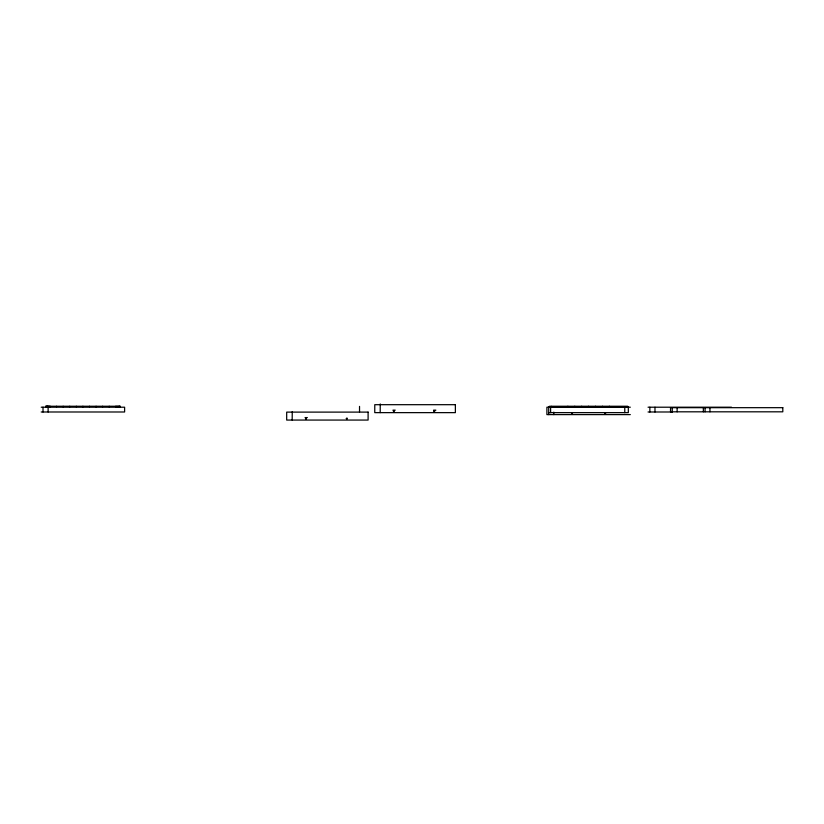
<?xml version="1.0" encoding="UTF-8"?>
<svg xmlns="http://www.w3.org/2000/svg" width="824" height="824" viewBox="0 0 824 824"><rect width="100%" height="100%" fill="white"/><g stroke="black" fill="none" stroke-linecap="round" stroke-linejoin="round"><path stroke-width="1.24" d="M567.87 407.035L567.87 406.253M574.771 407.025L574.781 406.253M581.682 407.025L581.692 406.253M588.604 407.025L588.604 406.253M595.515 407.025L595.515 406.253M602.426 407.025L602.426 406.253M609.327 407.035L609.338 406.253M380.255 403.945L380.194 412.639M549.505 406.253L551.225 406.253M551.483 406.253L627.703 406.253M548.887 406.85L628.321 406.85L628.321 412.639L548.887 412.639M41.2 407.211L124.609 407.211L124.609 411.99L41.2 411.99M630.309 407.211L546.899 407.211L546.899 414.606L630.309 414.606M648.055 407.211L731.475 407.211M392.945 410.156L395.242 410.156M433.579 410.156L435.875 410.156M648.055 411.99L672.353 411.99M305.045 417.583L307.362 417.583M292.262 411.619L292.17 420.065M709.948 407.674L709.948 411.815M705.087 407.674L705.087 411.815M703.356 407.674L703.356 411.815M677.122 407.674L677.122 411.815M672.25 407.674L672.25 411.815M654.977 407.211L654.977 411.99M649.868 407.211L649.868 411.99M624.767 406.85L624.767 412.639M553.821 412.134L553.821 414.606M550.607 406.85L550.607 412.639M548.712 407.211L548.712 414.606M359.532 406.397L359.532 411.815M120.15 406.85L120.15 406.253L45.67 406.253L45.732 406.85M120.005 406.253L120.005 406.85M119.655 406.253L119.655 406.85M119.078 406.253L119.078 406.85M118.337 406.253L118.337 406.85M117.451 406.253L117.451 406.85M116.328 406.253L116.328 406.85M115.772 406.253L115.772 406.85M109.221 406.253L109.221 406.85M102.65 406.253L102.65 406.85M96.078 406.253L96.078 406.85M89.497 406.253L89.497 406.85M82.905 406.253L82.905 406.85M76.323 406.253L76.323 406.85M69.741 406.253L69.741 406.85M63.16 406.253L63.16 406.85M56.599 406.253L56.599 406.85M50.264 406.253L50.264 406.85M49.625 406.253L49.625 406.85M48.997 406.253L48.997 406.85M48.431 406.253L48.431 406.85M48.122 407.211L48.122 411.99M47.947 406.253L47.947 406.85M47.555 406.253L47.555 406.85M47.308 406.253L47.308 406.85M46.752 406.253L46.752 406.85M46.278 406.253L46.278 406.85M45.938 406.253L45.938 406.85M43.013 407.211L43.013 411.99M571.609 413.504L572.495 413.741L571.609 413.504M604.713 413.504L605.599 413.741L604.713 413.504M393.388 410.98C393.893 413.236 395.221 409.579 393.388 410.98M433.826 410.98C434.33 413.236 435.649 409.579 433.826 410.98M305.498 418.407C306.013 420.662 307.342 417.006 305.498 418.407M346.338 418.407C346.853 420.662 348.181 417.006 346.338 418.407M455.373 404.687L374.776 404.687L374.755 412.639L455.373 412.639L455.373 404.687M782.8 407.674L670.53 407.674L670.53 411.815L782.8 411.815L782.8 407.674M368.101 412.113L286.69 412.113L286.68 420.065L368.101 420.065L368.101 412.113"/></g></svg>
